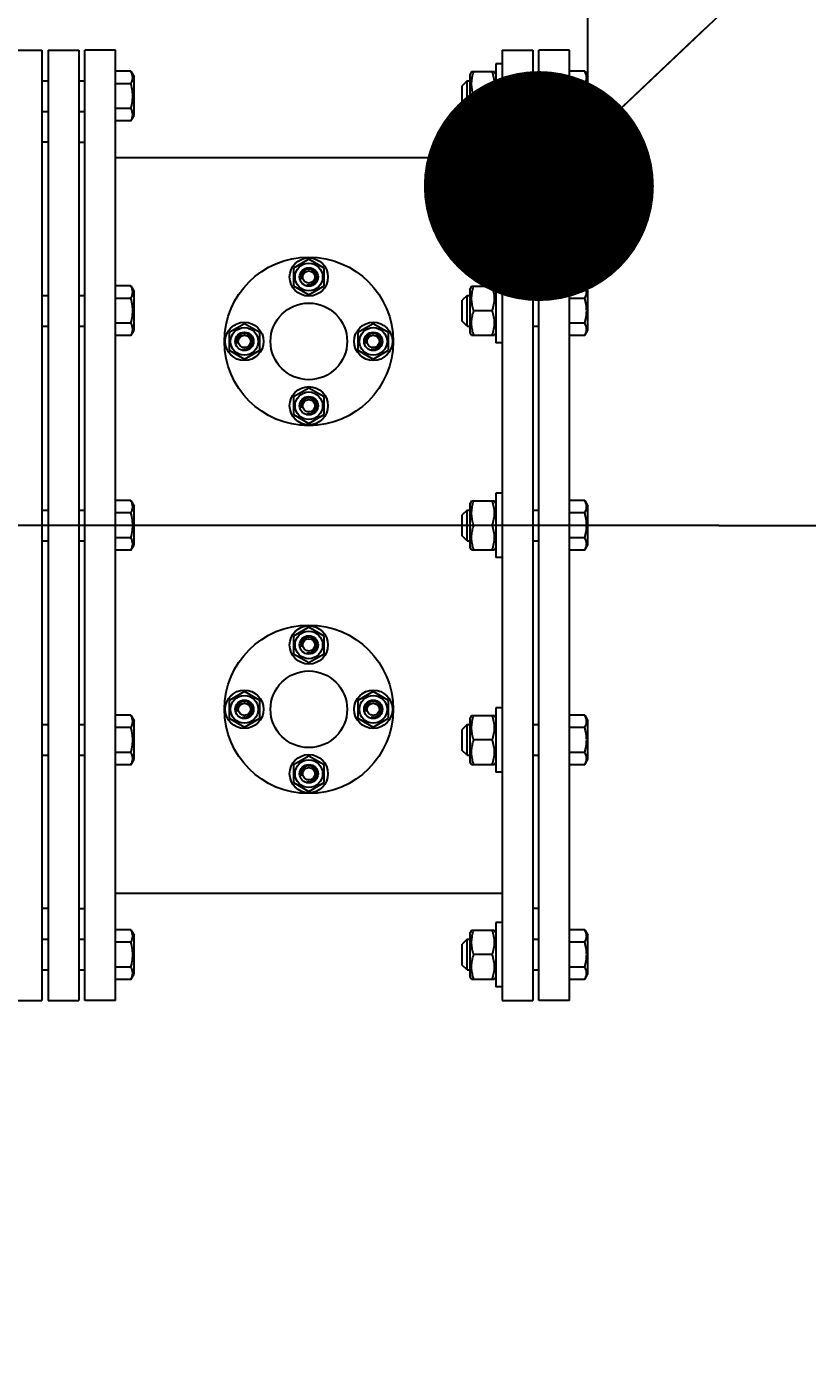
# Model space of a CAD drawing. Header units: millimetres. Extents: x 0 to 1189, y 0 to 841.
# Drawn here: x 969.57 to 979.75, y 688.31 to 705.69 of the extents above; entities that cross this region are included whole.
import ezdxf

# ---------------------------------------------------------------- set-up
doc = ezdxf.new("R2010")
doc.units = ezdxf.units.MM
doc.header["$LTSCALE"] = 65.395
doc.linetypes.add('CENTER', pattern=[0.6, 0.375, -0.075, 0.075, -0.075])
doc.layers.get('0').update_dxf_attribs({"linetype": 'CONTINUOUS'})
for name, color, linetype in [('ALL_AXIS', 7, 'CONTINUOUS'), ('ALL_CHAMFER', 7, 'CONTINUOUS'), ('ALL_DIMENSIONS', 7, 'CONTINUOUS'), ('ALL_ROUND', 7, 'CONTINUOUS')]:
    doc.layers.add(name, color=color, linetype=linetype)
doc.styles.get("Standard").update_dxf_attribs({"font": 'txt', "width": 0.7})
doc.dimstyles.new('DIMSTYLE_2', dxfattribs={"dimtxt": 3.5, "dimasz": 3, "dimexe": 0.18, "dimexo": 0.0625, "dimgap": 0.09, "dimtad": 1, "dimlfac": 25, "dimdsep": 46, "dimtxsty": 'STANDARD', "dimblk": '_FILLED', "dimblk1": '_FILLED', "dimblk2": '_FILLED', "dimcen": 0.09, "dimadec": 0, "dimazin": 0, "dimtp": 2, "dimtm": 2, "dimtfac": 1, "dimtofl": 0, "dimtmove": 0, "dimatfit": 3, "dimldrblk": '_FILLED', "dimfxl": 1, "dimtolj": 1, "dimarcsym": 0})
doc.dimstyles.new('DIMSTYLE_4', dxfattribs={"dimtxt": 3.5, "dimasz": 3, "dimexe": 0.18, "dimexo": 0.0625, "dimgap": 0.09, "dimtad": 1, "dimdec": 5, "dimlfac": 25, "dimdsep": 46, "dimtxsty": 'STANDARD', "dimblk": '_FILLED', "dimblk1": '_FILLED', "dimblk2": '_FILLED', "dimcen": 0.09, "dimadec": 0, "dimazin": 0, "dimtp": 0.8, "dimtm": 0.8, "dimtfac": 1, "dimtdec": 5, "dimtofl": 0, "dimtmove": 0, "dimatfit": 3, "dimldrblk": '_FILLED', "dimfxl": 1, "dimtolj": 1, "dimarcsym": 0})
doc.dimstyles.get("Standard").update_dxf_attribs({"dimtxt": 3.5, "dimasz": 3, "dimexe": 0.18, "dimexo": 0.0625, "dimgap": 0.09, "dimtad": 1, "dimdec": 5, "dimdsep": 46, "dimtxsty": 'STANDARD', "dimblk": '_FILLED', "dimblk1": '_FILLED', "dimblk2": '_FILLED', "dimcen": 0.09, "dimadec": 0, "dimazin": 0, "dimtol": 1, "dimtp": 1e-05, "dimtm": 1e-05, "dimtfac": 1, "dimtdec": 5, "dimtofl": 0, "dimtmove": 0, "dimatfit": 3, "dimldrblk": '_FILLED', "dimfxl": 1, "dimtolj": 1, "dimarcsym": 0})

# ---------------------------------------------------------------- blocks, each defined once
blk = doc.blocks.new('_FILLED')
at = {"color": 0, "linetype": 'BYBLOCK'}
blk.add_solid([(0, 0), (-1, 0.1667), (-1, -0.1667)], dxfattribs=at)
blk = doc.blocks.new('*D1')
at = {"layer": 'ALL_DIMENSIONS', "color": 2, "linetype": 'CONTINUOUS'}
for p, q in [((111.762, 705.039), (111.762, 735.427)), ((976.89, 705.039), (976.89, 735.427)), ((111.762, 733.427), (544.326, 733.427)), ((976.89, 733.427), (544.326, 733.427))]:
    blk.add_line(p, q, dxfattribs=at)
at = {"layer": 'ALL_DIMENSIONS', "color": 2, "linetype": 'CONTINUOUS', "xscale": 3, "yscale": 3, "zscale": 3, "rotation": 180}
blk.add_blockref('_FILLED', (111.762, 733.427), dxfattribs=at)
at = {"layer": 'ALL_DIMENSIONS', "color": 2, "linetype": 'CONTINUOUS', "xscale": 3, "yscale": 3, "zscale": 3}
blk.add_blockref('_FILLED', (976.89, 733.427), dxfattribs=at)
blk = doc.blocks.new('*D8')
at = {"layer": 'ALL_DIMENSIONS', "color": 2, "linetype": 'CONTINUOUS'}
for p, q in [((978.597, 699.187), (1041.728, 699.187)), ((1039.728, 699.187), (1039.728, 680.387)), ((1039.728, 661.587), (1039.728, 680.387)), ((922.176, 661.587), (1041.728, 661.587))]:
    blk.add_line(p, q, dxfattribs=at)
at = {"layer": 'ALL_DIMENSIONS', "color": 2, "linetype": 'CONTINUOUS', "xscale": 3, "yscale": 3, "zscale": 3}
for p, rotation in [((1039.728, 699.187), 90), ((1039.728, 661.587), 270)]:
    blk.add_blockref('_FILLED', p, dxfattribs=dict(at, rotation=rotation))

msp = doc.modelspace()

# ---------------------------------------------------------------- linework, layer by layer
at = {"color": 7, "linetype": 'CONTINUOUS'}
for p, q in [((969.36962893, 705.38712965), (969.76962893, 705.38712965)), ((969.76962893, 705.38712965), (969.76962893, 692.98712965)), ((969.84962893, 705.38712965), (970.24962893, 705.38712965)), ((969.84962893, 705.38712965), (969.84962893, 692.98712965)), ((970.24962893, 705.38712965), (970.24962893, 692.98712965)), ((970.72962893, 705.38712965), (970.32962893, 705.38712965)), ((970.32962893, 692.98712965), (970.32962893, 705.38712965)), ((970.72962893, 692.98712965), (970.72962893, 705.38712965)), ((975.76962893, 705.38712965), (976.16962893, 705.38712965)), ((975.76962893, 705.38712965), (975.76962893, 692.98712965)), ((976.16962893, 705.38712965), (976.16962893, 692.98712965)), ((976.64962893, 705.38712965), (976.24962893, 705.38712965)), ((976.24962893, 692.98712965), (976.24962893, 705.38712965)), ((976.64962893, 692.98712965), (976.64962893, 705.38712965)), ((970.92845453, 705.1104458), (970.72962893, 705.1104458)), ((970.92845453, 705.1104458), (970.96962893, 705.03912965)), ((975.3721058, 705.10713253), (975.35362893, 705.07512965)), ((975.35362893, 704.49913187), (975.35362893, 705.07512744)), ((975.37210414, 705.10712965), (975.67115372, 705.10712965)), ((975.68962893, 705.07512965), (975.67115372, 705.10712965)), ((976.84845453, 705.1104458), (976.64962893, 705.1104458)), ((976.84845453, 705.1104458), (976.88962893, 705.03912965)), ((970.92845453, 704.94878773), (970.72962893, 704.94878773)), ((975.24962893, 704.65112965), (975.24962893, 704.92312965)), ((976.84845453, 704.94878773), (976.64962893, 704.94878773)), ((975.64257248, 704.78712965), (975.40068539, 704.78712965)), ((970.92845453, 704.62547158), (970.72962893, 704.62547158)), ((970.92845453, 704.4638135), (970.96962893, 704.53512965)), ((975.3721058, 704.46712678), (975.35362893, 704.49912965)), ((975.68962893, 704.49912965), (975.67115372, 704.46712965)), ((976.84845453, 704.62547158), (976.64962893, 704.62547158)), ((976.84845453, 704.4638135), (976.88962893, 704.53512965)), ((970.92845453, 704.4638135), (970.72962893, 704.4638135)), ((975.37210414, 704.46712965), (975.67115372, 704.46712965)), ((976.84845453, 704.4638135), (976.64962893, 704.4638135)), ((969.84962893, 704.18712965), (969.76962893, 704.18712965)), ((970.24962893, 704.18712965), (970.32962893, 704.18712965)), ((976.24962893, 704.18712965), (976.16962893, 704.18712965)), ((973.24962893, 702.65806976), (973.04962893, 702.54259971)), ((973.44962893, 702.54259971), (973.24962893, 702.65806976)), ((973.04962893, 702.54259971), (973.04962893, 702.3116596)), ((973.44962893, 702.3116596), (973.44962893, 702.54259971)), ((970.92845453, 702.3104458), (970.72962893, 702.3104458)), ((970.92845453, 702.3104458), (970.96962893, 702.23912965)), ((973.04962893, 702.3116596), (973.24962893, 702.19618955)), ((973.24962893, 702.19618955), (973.44962893, 702.3116596)), ((975.3721058, 702.30713253), (975.35362893, 702.27512965)), ((975.35362893, 701.69913187), (975.35362893, 702.27512744)), ((975.37210414, 702.30712965), (975.67115372, 702.30712965)), ((975.68962893, 702.27512965), (975.67115372, 702.30712965)), ((976.84845453, 702.3104458), (976.64962893, 702.3104458)), ((976.84845453, 702.3104458), (976.88962893, 702.23912965)), ((970.92845453, 702.14878773), (970.72962893, 702.14878773)), ((975.24962893, 701.85112965), (975.24962893, 702.12312965)), ((976.84845453, 702.14878773), (976.64962893, 702.14878773)), ((975.64257248, 701.98712965), (975.40068539, 701.98712965)), ((970.92845453, 701.82547158), (970.72962893, 701.82547158)), ((970.92845453, 701.6638135), (970.96962893, 701.73512965)), ((972.40962893, 701.81806976), (972.20962893, 701.70259971)), ((972.20962893, 701.70259971), (972.20962893, 701.4716596)), ((972.60962893, 701.70259971), (972.40962893, 701.81806976)), ((972.60962893, 701.4716596), (972.60962893, 701.70259971)), ((974.08962893, 701.81806976), (973.88962893, 701.70259971)), ((973.88962893, 701.70259971), (973.88962893, 701.4716596)), ((974.28962893, 701.70259971), (974.08962893, 701.81806976)), ((974.28962893, 701.4716596), (974.28962893, 701.70259971)), ((975.3721058, 701.66712678), (975.35362893, 701.69912965)), ((975.68962893, 701.69912965), (975.67115372, 701.66712965)), ((976.84845453, 701.82547158), (976.64962893, 701.82547158)), ((976.84845453, 701.6638135), (976.88962893, 701.73512965)), ((970.92845453, 701.6638135), (970.72962893, 701.6638135)), ((975.37210414, 701.66712965), (975.67115372, 701.66712965)), ((976.84845453, 701.6638135), (976.64962893, 701.6638135)), ((972.20962893, 701.4716596), (972.40962893, 701.35618955)), ((972.40962893, 701.35618955), (972.60962893, 701.4716596)), ((973.88962893, 701.4716596), (974.08962893, 701.35618955)), ((974.08962893, 701.35618955), (974.28962893, 701.4716596)), ((973.24962893, 700.97806976), (973.04962893, 700.86259971)), ((973.04962893, 700.86259971), (973.04962893, 700.6316596)), ((973.44962893, 700.86259971), (973.24962893, 700.97806976)), ((973.44962893, 700.6316596), (973.44962893, 700.86259971)), ((973.04962893, 700.6316596), (973.24962893, 700.51618955)), ((973.24962893, 700.51618955), (973.44962893, 700.6316596)), ((970.92845453, 699.5104458), (970.72962893, 699.5104458)), ((970.92845453, 699.5104458), (970.96962893, 699.43912965)), ((975.3721058, 699.50713253), (975.35362893, 699.47512965)), ((975.35362893, 698.89913187), (975.35362893, 699.47512744)), ((975.37210414, 699.50712965), (975.67115372, 699.50712965)), ((975.68962893, 699.47512965), (975.67115372, 699.50712965)), ((976.84845453, 699.5104458), (976.64962893, 699.5104458)), ((976.84845453, 699.5104458), (976.88962893, 699.43912965)), ((970.92845453, 699.34878773), (970.72962893, 699.34878773)), ((975.24962893, 699.05112965), (975.24962893, 699.32312965)), ((976.84845453, 699.34878773), (976.64962893, 699.34878773)), ((975.64257248, 699.18712965), (975.40068539, 699.18712965)), ((970.92845453, 699.02547158), (970.72962893, 699.02547158)), ((970.92845453, 698.8638135), (970.96962893, 698.93512965)), ((976.84845453, 699.02547158), (976.64962893, 699.02547158)), ((976.84845453, 698.8638135), (976.88962893, 698.93512965)), ((970.92845453, 698.8638135), (970.72962893, 698.8638135)), ((975.3721058, 698.86712678), (975.35362893, 698.89912965)), ((975.37210414, 698.86712965), (975.67115372, 698.86712965)), ((975.68962893, 698.89912965), (975.67115372, 698.86712965)), ((976.84845453, 698.8638135), (976.64962893, 698.8638135)), ((973.24962893, 697.85806976), (973.04962893, 697.74259971)), ((973.04962893, 697.74259971), (973.04962893, 697.5116596)), ((973.44962893, 697.74259971), (973.24962893, 697.85806976)), ((973.44962893, 697.5116596), (973.44962893, 697.74259971)), ((973.04962893, 697.5116596), (973.24962893, 697.39618955)), ((973.24962893, 697.39618955), (973.44962893, 697.5116596)), ((972.40962893, 697.01806976), (972.20962893, 696.90259971)), ((972.60962893, 696.90259971), (972.40962893, 697.01806976)), ((974.08962893, 697.01806976), (973.88962893, 696.90259971)), ((974.28962893, 696.90259971), (974.08962893, 697.01806976)), ((972.20962893, 696.90259971), (972.20962893, 696.6716596)), ((972.60962893, 696.6716596), (972.60962893, 696.90259971)), ((973.88962893, 696.90259971), (973.88962893, 696.6716596)), ((974.28962893, 696.6716596), (974.28962893, 696.90259971)), ((970.92845453, 696.7104458), (970.72962893, 696.7104458)), ((970.92845453, 696.7104458), (970.96962893, 696.63912965)), ((972.20962893, 696.6716596), (972.40962893, 696.55618955)), ((972.40962893, 696.55618955), (972.60962893, 696.6716596)), ((973.88962893, 696.6716596), (974.08962893, 696.55618955)), ((974.08962893, 696.55618955), (974.28962893, 696.6716596)), ((975.3721058, 696.70713253), (975.35362893, 696.67512965)), ((975.35362893, 696.09913187), (975.35362893, 696.67512744)), ((975.37210414, 696.70712965), (975.67115372, 696.70712965)), ((975.68962893, 696.67512965), (975.67115372, 696.70712965)), ((976.84845453, 696.7104458), (976.64962893, 696.7104458)), ((976.84845453, 696.7104458), (976.88962893, 696.63912965)), ((970.92845453, 696.54878773), (970.72962893, 696.54878773)), ((975.24962893, 696.25112965), (975.24962893, 696.52312965)), ((976.84845453, 696.54878773), (976.64962893, 696.54878773)), ((975.64257248, 696.38712965), (975.40068539, 696.38712965)), ((970.92845453, 696.22547158), (970.72962893, 696.22547158)), ((970.92845453, 696.0638135), (970.96962893, 696.13512965)), ((973.24962893, 696.17806976), (973.04962893, 696.06259971)), ((973.44962893, 696.06259971), (973.24962893, 696.17806976)), ((976.84845453, 696.22547158), (976.64962893, 696.22547158)), ((976.84845453, 696.0638135), (976.88962893, 696.13512965)), ((970.92845453, 696.0638135), (970.72962893, 696.0638135)), ((973.04962893, 696.06259971), (973.04962893, 695.8316596)), ((973.44962893, 695.8316596), (973.44962893, 696.06259971)), ((975.3721058, 696.06712678), (975.35362893, 696.09912965)), ((975.37210414, 696.06712965), (975.67115372, 696.06712965)), ((975.68962893, 696.09912965), (975.67115372, 696.06712965)), ((976.84845453, 696.0638135), (976.64962893, 696.0638135)), ((973.04962893, 695.8316596), (973.24962893, 695.71618955)), ((973.24962893, 695.71618955), (973.44962893, 695.8316596)), ((969.84962893, 694.18712965), (969.76962893, 694.18712965)), ((970.24962893, 694.18712965), (970.32962893, 694.18712965)), ((976.24962893, 694.18712965), (976.16962893, 694.18712965)), ((970.92845453, 693.9104458), (970.72962893, 693.9104458)), ((970.92845453, 693.9104458), (970.96962893, 693.83912965)), ((975.3721058, 693.90713253), (975.35362893, 693.87512965)), ((975.35362893, 693.29913187), (975.35362893, 693.87512744)), ((975.37210414, 693.90712965), (975.67115372, 693.90712965)), ((975.68962893, 693.87512965), (975.67115372, 693.90712965)), ((976.84845453, 693.9104458), (976.64962893, 693.9104458)), ((976.84845453, 693.9104458), (976.88962893, 693.83912965)), ((970.92845453, 693.74878773), (970.72962893, 693.74878773)), ((975.24962893, 693.45112965), (975.24962893, 693.72312965)), ((976.84845453, 693.74878773), (976.64962893, 693.74878773)), ((975.64257248, 693.58712965), (975.40068539, 693.58712965)), ((970.92845453, 693.42547158), (970.72962893, 693.42547158)), ((976.84845453, 693.42547158), (976.64962893, 693.42547158)), ((970.92845453, 693.2638135), (970.72962893, 693.2638135)), ((970.92845453, 693.2638135), (970.96962893, 693.33512965)), ((975.3721058, 693.26712678), (975.35362893, 693.29912965)), ((975.37210414, 693.26712965), (975.67115372, 693.26712965)), ((975.68962893, 693.29912965), (975.67115372, 693.26712965)), ((976.84845453, 693.2638135), (976.64962893, 693.2638135)), ((976.84845453, 693.2638135), (976.88962893, 693.33512965)), ((969.36962893, 692.98712965), (969.76962893, 692.98712965)), ((969.84962893, 692.98712965), (970.24962893, 692.98712965)), ((970.72962893, 692.98712965), (970.32962893, 692.98712965)), ((975.76962893, 692.98712965), (976.16962893, 692.98712965)), ((976.64962893, 692.98712965), (976.24962893, 692.98712965))]:
    msp.add_line(p, q, dxfattribs=at)
for points in [[(970.92845453, 704.94878773), (970.93428017, 704.95940765), (970.9393301, 704.96980971), (970.94359917, 704.97995768), (970.94710279, 704.98996026), (970.94986405, 704.99991106), (970.95185476, 705.00981909), (970.95305675, 705.01972602), (970.95346312, 705.0296275), (970.95305469, 705.03953121), (970.95185016, 705.04944283), (970.94985582, 705.05935666), (970.94708976, 705.06931467), (970.94357689, 705.07933092), (970.93930302, 705.08948349), (970.93426149, 705.09986546), (970.92845453, 705.1104458)], [(975.40068539, 704.78712965), (975.39472388, 704.80584635), (975.38946596, 704.82419646), (975.38491812, 704.8421243), (975.3810609, 704.85979689), (975.37786942, 704.87735399), (975.37536638, 704.8948217), (975.37356164, 704.91227342), (975.37246889, 704.92970709), (975.37210727, 704.94714741), (975.37247037, 704.96458753), (975.37356457, 704.98202082), (975.37537055, 704.99947129), (975.37787446, 705.01693629), (975.38106625, 705.03448913), (975.3849228, 705.05215507), (975.38946939, 705.07007555), (975.39472578, 705.08841914), (975.40068539, 705.10712965)], [(975.64257248, 704.78712965), (975.64923136, 704.80815562), (975.65500297, 704.82874726), (975.65988109, 704.84883149), (975.66388431, 704.86862757), (975.66704013, 704.88832499), (975.66931555, 704.90793994), (975.67068931, 704.92755609), (975.67115372, 704.9471604), (975.67068646, 704.96676396), (975.66931008, 704.98637792), (975.66703238, 705.00598979), (975.66387525, 705.02568157), (975.65987247, 705.04546695), (975.65499609, 705.06553829), (975.64922734, 705.08611714), (975.64257248, 705.10712965)], [(976.84845453, 704.94878773), (976.85428529, 704.95941852), (976.85933749, 704.96982601), (976.86360518, 704.97997254), (976.8671062, 704.9899711), (976.8698661, 704.99991952), (976.87185581, 705.00982562), (976.87305716, 705.01973139), (976.87346312, 705.02963212), (976.87305432, 705.03953531), (976.8718496, 705.04944631), (976.8698553, 705.05935889), (976.86708955, 705.06931535), (976.86357756, 705.07932943), (976.85930436, 705.08948053), (976.85426253, 705.09986316), (976.84845453, 705.1104458)], [(970.92845453, 704.62547158), (970.93504934, 704.6496924), (970.94063429, 704.67338851), (970.94520567, 704.69646298), (970.94877463, 704.71920656), (970.95136326, 704.74187945), (970.95293491, 704.76447629), (970.95345673, 704.78708057), (970.95293942, 704.80968589), (970.95137216, 704.83228464), (970.94878671, 704.85496392), (970.94521866, 704.87772263), (970.94064579, 704.90081783), (970.93505646, 704.92453828), (970.92845453, 704.94878773)], [(976.84845453, 704.62547158), (976.85428214, 704.6467203), (976.8593326, 704.66752656), (976.86360029, 704.68781674), (976.86710202, 704.70781172), (976.86986213, 704.72770233), (976.8718524, 704.7475051), (976.8730549, 704.76730322), (976.87346312, 704.78708749), (976.87305836, 704.80687162), (976.8718592, 704.82667001), (976.86987244, 704.84647233), (976.86711476, 704.86636659), (976.86361317, 704.88637518), (976.85934351, 704.9066846), (976.85428874, 704.92751302), (976.84845453, 704.94878773)], [(975.40068539, 704.46712965), (975.39529651, 704.48396826), (975.39047551, 704.50050793), (975.38622724, 704.51670973), (975.38253717, 704.53269041), (975.37938801, 704.54854246), (975.37679287, 704.56429968), (975.3747547, 704.58002488), (975.37328674, 704.59572362), (975.37240249, 704.61142432), (975.37210414, 704.62712116), (975.37240179, 704.64281676), (975.37328513, 704.65851427), (975.3747517, 704.67420795), (975.3767881, 704.68992719), (975.37938111, 704.70567883), (975.38252772, 704.7215249), (975.38621317, 704.73749418), (975.39045942, 704.75369329), (975.39528562, 704.77025297), (975.40068539, 704.78712965)], [(975.64257248, 704.46712965), (975.64923136, 704.48815562), (975.65500297, 704.50874726), (975.65988109, 704.52883149), (975.66388431, 704.54862757), (975.66704013, 704.56832499), (975.66931555, 704.58793994), (975.67068931, 704.60755609), (975.67115372, 704.6271604), (975.67068646, 704.64676396), (975.66931008, 704.66637792), (975.66703238, 704.68598979), (975.66387525, 704.70568157), (975.65987247, 704.72546695), (975.65499609, 704.74553829), (975.64922734, 704.76611714), (975.64257248, 704.78712965)], [(970.92845453, 704.4638135), (970.93426243, 704.47439645), (970.93930352, 704.48477691), (970.94357489, 704.49492248), (970.94708527, 704.50493039), (970.94985108, 704.51488312), (970.95184628, 704.52479248), (970.95305239, 704.53469946), (970.95346312, 704.54459893), (970.95305977, 704.55449671), (970.9518611, 704.56440095), (970.94987394, 704.57430739), (970.94711537, 704.58425906), (970.94361264, 704.59426661), (970.93934217, 704.60442297), (970.93428766, 704.61483669), (970.92845453, 704.62547158)], [(976.84845453, 704.4638135), (976.85426309, 704.47439795), (976.85930432, 704.48477869), (976.86357513, 704.49492288), (976.86708483, 704.50492899), (976.86985051, 704.51488073), (976.8718458, 704.5247895), (976.87305211, 704.53469646), (976.87346311, 704.54459603), (976.87305997, 704.55449375), (976.87186167, 704.56439744), (976.8698752, 704.57430223), (976.86711769, 704.58425168), (976.8636171, 704.59425565), (976.85934784, 704.60441047), (976.85429162, 704.61482824), (976.84845453, 704.62547158)], [(970.92845453, 702.14878773), (970.93428017, 702.15940765), (970.9393301, 702.16980971), (970.94359917, 702.17995768), (970.94710279, 702.18996026), (970.94986405, 702.19991106), (970.95185476, 702.20981909), (970.95305675, 702.21972602), (970.95346312, 702.2296275), (970.95305469, 702.23953121), (970.95185016, 702.24944283), (970.94985582, 702.25935666), (970.94708976, 702.26931467), (970.94357689, 702.27933092), (970.93930302, 702.28948349), (970.93426149, 702.29986546), (970.92845453, 702.3104458)], [(975.40068539, 701.98712965), (975.39472388, 702.00584635), (975.38946596, 702.02419646), (975.38491812, 702.0421243), (975.3810609, 702.05979689), (975.37786942, 702.07735399), (975.37536638, 702.0948217), (975.37356164, 702.11227342), (975.37246889, 702.12970709), (975.37210727, 702.14714741), (975.37247037, 702.16458753), (975.37356457, 702.18202082), (975.37537055, 702.19947129), (975.37787446, 702.21693629), (975.38106625, 702.23448913), (975.3849228, 702.25215508), (975.38946939, 702.27007555), (975.39472578, 702.28841914), (975.40068539, 702.30712965)], [(975.64257248, 701.98712965), (975.64923136, 702.00815562), (975.65500297, 702.02874726), (975.65988109, 702.04883149), (975.66388431, 702.06862757), (975.66704013, 702.08832499), (975.66931555, 702.10793994), (975.67068931, 702.12755609), (975.67115372, 702.1471604), (975.67068646, 702.16676396), (975.66931008, 702.18637792), (975.66703238, 702.20598979), (975.66387525, 702.22568157), (975.65987247, 702.24546695), (975.65499609, 702.26553829), (975.64922734, 702.28611714), (975.64257248, 702.30712965)], [(976.84845453, 702.14878773), (976.85428529, 702.15941852), (976.85933749, 702.16982601), (976.86360518, 702.17997254), (976.8671062, 702.1899711), (976.8698661, 702.19991952), (976.87185581, 702.20982562), (976.87305716, 702.21973139), (976.87346312, 702.22963212), (976.87305432, 702.23953531), (976.8718496, 702.24944631), (976.8698553, 702.25935889), (976.86708955, 702.26931535), (976.86357756, 702.27932943), (976.85930436, 702.28948053), (976.85426253, 702.29986316), (976.84845453, 702.3104458)], [(970.92845453, 701.82547158), (970.93504934, 701.8496924), (970.94063429, 701.87338851), (970.94520567, 701.89646298), (970.94877463, 701.91920656), (970.95136326, 701.94187945), (970.95293491, 701.96447629), (970.95345673, 701.98708057), (970.95293942, 702.00968589), (970.95137216, 702.03228464), (970.94878671, 702.05496392), (970.94521866, 702.07772263), (970.94064579, 702.10081783), (970.93505646, 702.12453828), (970.92845453, 702.14878773)], [(976.84845453, 701.82547158), (976.85428214, 701.8467203), (976.8593326, 701.86752656), (976.86360029, 701.88781674), (976.86710202, 701.90781172), (976.86986213, 701.92770233), (976.8718524, 701.9475051), (976.8730549, 701.96730322), (976.87346312, 701.98708749), (976.87305836, 702.00687162), (976.8718592, 702.02667001), (976.86987244, 702.04647233), (976.86711476, 702.06636659), (976.86361317, 702.08637518), (976.85934351, 702.1066846), (976.85428874, 702.12751302), (976.84845453, 702.14878773)], [(975.40068539, 701.66712965), (975.39529651, 701.68396826), (975.39047551, 701.70050793), (975.38622724, 701.71670973), (975.38253717, 701.73269041), (975.37938801, 701.74854246), (975.37679287, 701.76429968), (975.3747547, 701.78002488), (975.37328674, 701.79572362), (975.37240249, 701.81142432), (975.37210414, 701.82712116), (975.37240179, 701.84281676), (975.37328513, 701.85851427), (975.3747517, 701.87420795), (975.3767881, 701.88992719), (975.37938111, 701.90567883), (975.38252772, 701.9215249), (975.38621317, 701.93749418), (975.39045942, 701.95369329), (975.39528562, 701.97025297), (975.40068539, 701.98712965)], [(975.64257248, 701.66712965), (975.64923136, 701.68815562), (975.65500297, 701.70874726), (975.65988109, 701.72883149), (975.66388431, 701.74862757), (975.66704013, 701.76832499), (975.66931555, 701.78793994), (975.67068931, 701.80755609), (975.67115372, 701.8271604), (975.67068646, 701.84676396), (975.66931008, 701.86637792), (975.66703238, 701.88598979), (975.66387525, 701.90568157), (975.65987247, 701.92546695), (975.65499609, 701.94553829), (975.64922734, 701.96611714), (975.64257248, 701.98712965)], [(970.92845453, 701.6638135), (970.93426243, 701.67439645), (970.93930352, 701.68477691), (970.94357489, 701.69492248), (970.94708527, 701.70493039), (970.94985108, 701.71488312), (970.95184628, 701.72479248), (970.95305239, 701.73469946), (970.95346312, 701.74459893), (970.95305977, 701.75449671), (970.9518611, 701.76440095), (970.94987394, 701.77430739), (970.94711537, 701.78425906), (970.94361264, 701.79426661), (970.93934217, 701.80442297), (970.93428766, 701.81483669), (970.92845453, 701.82547158)], [(976.84845453, 701.6638135), (976.85426309, 701.67439795), (976.85930432, 701.68477869), (976.86357513, 701.69492288), (976.86708483, 701.70492899), (976.86985051, 701.71488073), (976.8718458, 701.7247895), (976.87305211, 701.73469646), (976.87346311, 701.74459603), (976.87305997, 701.75449375), (976.87186167, 701.76439744), (976.8698752, 701.77430223), (976.86711769, 701.78425168), (976.8636171, 701.79425565), (976.85934784, 701.80441047), (976.85429162, 701.81482824), (976.84845453, 701.82547158)], [(970.92845453, 699.34878773), (970.93428017, 699.35940765), (970.9393301, 699.36980971), (970.94359917, 699.37995768), (970.94710279, 699.38996026), (970.94986405, 699.39991106), (970.95185476, 699.40981909), (970.95305675, 699.41972602), (970.95346312, 699.4296275), (970.95305469, 699.43953121), (970.95185016, 699.44944283), (970.94985582, 699.45935666), (970.94708976, 699.46931467), (970.94357689, 699.47933092), (970.93930302, 699.48948349), (970.93426149, 699.49986546), (970.92845453, 699.5104458)], [(975.40068539, 699.18712965), (975.39472388, 699.20584635), (975.38946596, 699.22419646), (975.38491812, 699.2421243), (975.3810609, 699.25979689), (975.37786942, 699.27735399), (975.37536638, 699.2948217), (975.37356164, 699.31227342), (975.37246889, 699.32970709), (975.37210727, 699.34714741), (975.37247037, 699.36458753), (975.37356457, 699.38202082), (975.37537055, 699.39947129), (975.37787446, 699.41693629), (975.38106625, 699.43448913), (975.3849228, 699.45215507), (975.38946939, 699.47007555), (975.39472578, 699.48841914), (975.40068539, 699.50712965)], [(975.64257248, 699.18712965), (975.64923136, 699.20815562), (975.65500297, 699.22874726), (975.65988109, 699.24883149), (975.66388431, 699.26862757), (975.66704013, 699.28832499), (975.66931555, 699.30793994), (975.67068931, 699.32755609), (975.67115372, 699.3471604), (975.67068646, 699.36676396), (975.66931008, 699.38637792), (975.66703238, 699.40598979), (975.66387525, 699.42568157), (975.65987247, 699.44546695), (975.65499609, 699.46553829), (975.64922734, 699.48611714), (975.64257248, 699.50712965)], [(976.84845453, 699.34878773), (976.85428529, 699.35941852), (976.85933749, 699.36982601), (976.86360518, 699.37997254), (976.8671062, 699.3899711), (976.8698661, 699.39991952), (976.87185581, 699.40982562), (976.87305716, 699.41973139), (976.87346312, 699.42963212), (976.87305432, 699.43953531), (976.8718496, 699.44944631), (976.8698553, 699.45935889), (976.86708955, 699.46931535), (976.86357756, 699.47932943), (976.85930436, 699.48948053), (976.85426253, 699.49986316), (976.84845453, 699.5104458)], [(970.92845453, 699.02547158), (970.93504934, 699.0496924), (970.94063429, 699.07338851), (970.94520567, 699.09646298), (970.94877463, 699.11920656), (970.95136326, 699.14187945), (970.95293491, 699.16447628), (970.95345673, 699.18708057), (970.95293942, 699.20968589), (970.95137216, 699.23228464), (970.94878671, 699.25496392), (970.94521866, 699.27772263), (970.94064579, 699.30081783), (970.93505646, 699.32453828), (970.92845453, 699.34878773)], [(976.84845453, 699.02547158), (976.85428214, 699.0467203), (976.8593326, 699.06752656), (976.86360029, 699.08781674), (976.86710202, 699.10781172), (976.86986213, 699.12770233), (976.8718524, 699.1475051), (976.8730549, 699.16730322), (976.87346312, 699.18708749), (976.87305836, 699.20687162), (976.8718592, 699.22667001), (976.86987244, 699.24647233), (976.86711476, 699.26636659), (976.86361317, 699.28637518), (976.85934351, 699.3066846), (976.85428874, 699.32751302), (976.84845453, 699.34878773)], [(975.40068539, 698.86712965), (975.39529651, 698.88396826), (975.39047551, 698.90050793), (975.38622724, 698.91670973), (975.38253717, 698.93269041), (975.37938801, 698.94854246), (975.37679287, 698.96429968), (975.3747547, 698.98002488), (975.37328674, 698.99572362), (975.37240249, 699.01142432), (975.37210414, 699.02712116), (975.37240179, 699.04281676), (975.37328513, 699.05851427), (975.3747517, 699.07420795), (975.3767881, 699.08992719), (975.37938111, 699.10567883), (975.38252772, 699.1215249), (975.38621317, 699.13749418), (975.39045942, 699.15369329), (975.39528562, 699.17025297), (975.40068539, 699.18712965)], [(975.64257248, 698.86712965), (975.64923136, 698.88815562), (975.65500297, 698.90874726), (975.65988109, 698.92883149), (975.66388431, 698.94862757), (975.66704013, 698.96832499), (975.66931555, 698.98793994), (975.67068931, 699.00755609), (975.67115372, 699.0271604), (975.67068646, 699.04676396), (975.66931008, 699.06637792), (975.66703238, 699.08598979), (975.66387525, 699.10568157), (975.65987247, 699.12546695), (975.65499609, 699.14553829), (975.64922734, 699.16611714), (975.64257248, 699.18712965)], [(970.92845453, 698.8638135), (970.93426243, 698.87439645), (970.93930352, 698.88477691), (970.94357489, 698.89492248), (970.94708527, 698.90493039), (970.94985108, 698.91488312), (970.95184628, 698.92479248), (970.95305239, 698.93469946), (970.95346312, 698.94459893), (970.95305977, 698.95449671), (970.9518611, 698.96440095), (970.94987394, 698.97430739), (970.94711537, 698.98425906), (970.94361264, 698.99426661), (970.93934217, 699.00442297), (970.93428766, 699.01483669), (970.92845453, 699.02547158)], [(976.84845453, 698.8638135), (976.85426309, 698.87439795), (976.85930432, 698.88477869), (976.86357513, 698.89492288), (976.86708483, 698.90492899), (976.86985051, 698.91488073), (976.8718458, 698.9247895), (976.87305211, 698.93469646), (976.87346311, 698.94459603), (976.87305997, 698.95449375), (976.87186167, 698.96439744), (976.8698752, 698.97430223), (976.86711769, 698.98425168), (976.8636171, 698.99425565), (976.85934784, 699.00441047), (976.85429162, 699.01482824), (976.84845453, 699.02547158)], [(970.92845453, 696.54878773), (970.93428017, 696.55940765), (970.9393301, 696.56980971), (970.94359917, 696.57995768), (970.94710279, 696.58996026), (970.94986405, 696.59991106), (970.95185476, 696.60981909), (970.95305675, 696.61972602), (970.95346312, 696.6296275), (970.95305469, 696.63953121), (970.95185016, 696.64944283), (970.94985582, 696.65935666), (970.94708976, 696.66931467), (970.94357689, 696.67933092), (970.93930302, 696.68948349), (970.93426149, 696.69986546), (970.92845453, 696.7104458)], [(975.40068539, 696.38712965), (975.39472388, 696.40584635), (975.38946596, 696.42419646), (975.38491812, 696.4421243), (975.3810609, 696.45979689), (975.37786942, 696.47735399), (975.37536638, 696.4948217), (975.37356164, 696.51227342), (975.37246889, 696.52970709), (975.37210727, 696.54714741), (975.37247037, 696.56458753), (975.37356457, 696.58202082), (975.37537055, 696.59947129), (975.37787446, 696.61693629), (975.38106625, 696.63448913), (975.3849228, 696.65215507), (975.38946939, 696.67007555), (975.39472578, 696.68841914), (975.40068539, 696.70712965)], [(975.64257248, 696.38712965), (975.64923136, 696.40815562), (975.65500297, 696.42874726), (975.65988109, 696.44883149), (975.66388431, 696.46862757), (975.66704013, 696.48832499), (975.66931555, 696.50793994), (975.67068931, 696.52755609), (975.67115372, 696.5471604), (975.67068646, 696.56676396), (975.66931008, 696.58637792), (975.66703238, 696.60598979), (975.66387525, 696.62568157), (975.65987247, 696.64546695), (975.65499609, 696.66553829), (975.64922734, 696.68611714), (975.64257248, 696.70712965)], [(976.84845453, 696.54878773), (976.85428529, 696.55941852), (976.85933749, 696.56982601), (976.86360518, 696.57997254), (976.8671062, 696.5899711), (976.8698661, 696.59991952), (976.87185581, 696.60982562), (976.87305716, 696.61973139), (976.87346312, 696.62963212), (976.87305432, 696.63953531), (976.8718496, 696.64944631), (976.8698553, 696.65935889), (976.86708955, 696.66931535), (976.86357756, 696.67932943), (976.85930436, 696.68948053), (976.85426253, 696.69986316), (976.84845453, 696.7104458)], [(970.92845453, 696.22547158), (970.93504934, 696.2496924), (970.94063429, 696.27338851), (970.94520567, 696.29646298), (970.94877463, 696.31920656), (970.95136326, 696.34187945), (970.95293491, 696.36447629), (970.95345673, 696.38708057), (970.95293942, 696.40968589), (970.95137216, 696.43228464), (970.94878671, 696.45496392), (970.94521866, 696.47772263), (970.94064579, 696.50081783), (970.93505646, 696.52453828), (970.92845453, 696.54878773)], [(976.84845453, 696.22547158), (976.85428214, 696.2467203), (976.8593326, 696.26752656), (976.86360029, 696.28781674), (976.86710202, 696.30781172), (976.86986213, 696.32770233), (976.8718524, 696.3475051), (976.8730549, 696.36730322), (976.87346312, 696.38708749), (976.87305836, 696.40687162), (976.8718592, 696.42667001), (976.86987244, 696.44647233), (976.86711476, 696.46636659), (976.86361317, 696.48637518), (976.85934351, 696.5066846), (976.85428874, 696.52751302), (976.84845453, 696.54878773)], [(975.40068539, 696.06712965), (975.39529651, 696.08396826), (975.39047551, 696.10050793), (975.38622724, 696.11670973), (975.38253717, 696.13269041), (975.37938801, 696.14854246), (975.37679287, 696.16429968), (975.3747547, 696.18002488), (975.37328674, 696.19572362), (975.37240249, 696.21142432), (975.37210414, 696.22712116), (975.37240179, 696.24281676), (975.37328513, 696.25851427), (975.3747517, 696.27420795), (975.3767881, 696.28992719), (975.37938111, 696.30567883), (975.38252772, 696.3215249), (975.38621317, 696.33749418), (975.39045942, 696.35369329), (975.39528562, 696.37025297), (975.40068539, 696.38712965)], [(975.64257248, 696.06712965), (975.64923136, 696.08815562), (975.65500297, 696.10874726), (975.65988109, 696.12883149), (975.66388431, 696.14862757), (975.66704013, 696.16832499), (975.66931555, 696.18793994), (975.67068931, 696.20755609), (975.67115372, 696.2271604), (975.67068646, 696.24676396), (975.66931008, 696.26637792), (975.66703238, 696.28598979), (975.66387525, 696.30568157), (975.65987247, 696.32546695), (975.65499609, 696.34553829), (975.64922734, 696.36611714), (975.64257248, 696.38712965)], [(970.92845453, 696.0638135), (970.93426243, 696.07439645), (970.93930352, 696.08477691), (970.94357489, 696.09492248), (970.94708527, 696.10493039), (970.94985108, 696.11488312), (970.95184628, 696.12479248), (970.95305239, 696.13469946), (970.95346312, 696.14459893), (970.95305977, 696.15449671), (970.9518611, 696.16440095), (970.94987394, 696.17430739), (970.94711537, 696.18425906), (970.94361264, 696.19426661), (970.93934217, 696.20442297), (970.93428766, 696.21483669), (970.92845453, 696.22547158)], [(976.84845453, 696.0638135), (976.85426309, 696.07439795), (976.85930432, 696.08477869), (976.86357513, 696.09492288), (976.86708483, 696.10492899), (976.86985051, 696.11488073), (976.8718458, 696.1247895), (976.87305211, 696.13469646), (976.87346311, 696.14459603), (976.87305997, 696.15449375), (976.87186167, 696.16439744), (976.8698752, 696.17430223), (976.86711769, 696.18425168), (976.8636171, 696.19425565), (976.85934784, 696.20441047), (976.85429162, 696.21482824), (976.84845453, 696.22547158)], [(970.92845453, 693.74878773), (970.93428017, 693.75940765), (970.9393301, 693.76980971), (970.94359917, 693.77995768), (970.94710279, 693.78996026), (970.94986405, 693.79991106), (970.95185476, 693.80981909), (970.95305675, 693.81972602), (970.95346312, 693.8296275), (970.95305469, 693.83953121), (970.95185016, 693.84944283), (970.94985582, 693.85935666), (970.94708976, 693.86931467), (970.94357689, 693.87933092), (970.93930302, 693.88948349), (970.93426149, 693.89986546), (970.92845453, 693.9104458)], [(975.40068539, 693.58712965), (975.39472388, 693.60584635), (975.38946596, 693.62419646), (975.38491812, 693.6421243), (975.3810609, 693.65979689), (975.37786942, 693.67735399), (975.37536638, 693.6948217), (975.37356164, 693.71227342), (975.37246889, 693.72970709), (975.37210727, 693.74714741), (975.37247037, 693.76458753), (975.37356457, 693.78202082), (975.37537055, 693.79947129), (975.37787446, 693.81693629), (975.38106625, 693.83448913), (975.3849228, 693.85215508), (975.38946939, 693.87007555), (975.39472578, 693.88841914), (975.40068539, 693.90712965)], [(975.64257248, 693.58712965), (975.64923136, 693.60815562), (975.65500297, 693.62874726), (975.65988109, 693.64883149), (975.66388431, 693.66862757), (975.66704013, 693.68832499), (975.66931555, 693.70793994), (975.67068931, 693.72755609), (975.67115372, 693.7471604), (975.67068646, 693.76676396), (975.66931008, 693.78637792), (975.66703238, 693.80598979), (975.66387525, 693.82568157), (975.65987247, 693.84546695), (975.65499609, 693.86553829), (975.64922734, 693.88611714), (975.64257248, 693.90712965)], [(976.84845453, 693.74878773), (976.85428529, 693.75941852), (976.85933749, 693.76982601), (976.86360518, 693.77997254), (976.8671062, 693.7899711), (976.8698661, 693.79991952), (976.87185581, 693.80982562), (976.87305716, 693.81973139), (976.87346312, 693.82963212), (976.87305432, 693.83953531), (976.8718496, 693.84944631), (976.8698553, 693.85935889), (976.86708955, 693.86931535), (976.86357756, 693.87932943), (976.85930436, 693.88948053), (976.85426253, 693.89986316), (976.84845453, 693.9104458)], [(970.92845453, 693.42547158), (970.93504934, 693.4496924), (970.94063429, 693.47338851), (970.94520567, 693.49646298), (970.94877463, 693.51920656), (970.95136326, 693.54187945), (970.95293491, 693.56447628), (970.95345673, 693.58708057), (970.95293942, 693.60968589), (970.95137216, 693.63228464), (970.94878671, 693.65496392), (970.94521866, 693.67772263), (970.94064579, 693.70081783), (970.93505646, 693.72453828), (970.92845453, 693.74878773)], [(976.84845453, 693.42547158), (976.85428214, 693.4467203), (976.8593326, 693.46752656), (976.86360029, 693.48781674), (976.86710202, 693.50781172), (976.86986213, 693.52770233), (976.8718524, 693.5475051), (976.8730549, 693.56730322), (976.87346312, 693.58708749), (976.87305836, 693.60687162), (976.8718592, 693.62667001), (976.86987244, 693.64647233), (976.86711476, 693.66636659), (976.86361317, 693.68637518), (976.85934351, 693.7066846), (976.85428874, 693.72751302), (976.84845453, 693.74878773)], [(975.40068539, 693.26712965), (975.39529651, 693.28396826), (975.39047551, 693.30050793), (975.38622724, 693.31670973), (975.38253717, 693.33269041), (975.37938801, 693.34854246), (975.37679287, 693.36429968), (975.3747547, 693.38002488), (975.37328674, 693.39572362), (975.37240249, 693.41142432), (975.37210414, 693.42712116), (975.37240179, 693.44281676), (975.37328513, 693.45851427), (975.3747517, 693.47420795), (975.3767881, 693.48992719), (975.37938111, 693.50567883), (975.38252772, 693.5215249), (975.38621317, 693.53749418), (975.39045942, 693.55369329), (975.39528562, 693.57025297), (975.40068539, 693.58712965)], [(975.64257248, 693.26712965), (975.64923136, 693.28815562), (975.65500297, 693.30874726), (975.65988109, 693.32883149), (975.66388431, 693.34862757), (975.66704013, 693.36832499), (975.66931555, 693.38793994), (975.67068931, 693.40755609), (975.67115372, 693.4271604), (975.67068646, 693.44676396), (975.66931008, 693.46637792), (975.66703238, 693.48598979), (975.66387525, 693.50568157), (975.65987247, 693.52546695), (975.65499609, 693.54553829), (975.64922734, 693.56611714), (975.64257248, 693.58712965)], [(970.92845453, 693.2638135), (970.93426243, 693.27439645), (970.93930352, 693.28477691), (970.94357489, 693.29492248), (970.94708527, 693.30493039), (970.94985108, 693.31488312), (970.95184628, 693.32479248), (970.95305239, 693.33469946), (970.95346312, 693.34459893), (970.95305977, 693.35449671), (970.9518611, 693.36440095), (970.94987394, 693.37430739), (970.94711537, 693.38425906), (970.94361264, 693.39426661), (970.93934217, 693.40442297), (970.93428766, 693.41483669), (970.92845453, 693.42547158)], [(976.84845453, 693.2638135), (976.85426309, 693.27439795), (976.85930432, 693.28477869), (976.86357513, 693.29492288), (976.86708483, 693.30492899), (976.86985051, 693.31488073), (976.8718458, 693.3247895), (976.87305211, 693.33469646), (976.87346311, 693.34459603), (976.87305997, 693.35449375), (976.87186167, 693.36439744), (976.8698752, 693.37430223), (976.86711769, 693.38425168), (976.8636171, 693.39425565), (976.85934784, 693.40441047), (976.85429162, 693.41482824), (976.84845453, 693.42547158)]]:
    msp.add_lwpolyline(points, dxfattribs=at)
for centre in [(973.24962893, 702.42712965), (972.40962893, 701.58712965), (974.08962893, 701.58712965), (973.24962893, 700.74712965), (973.24962893, 697.62712965), (972.40962893, 696.78712965), (974.08962893, 696.78712965), (973.24962893, 695.94712965)]:
    msp.add_circle(centre, 0.18, dxfattribs=at)
at = {"color": 2, "linetype": 'CONTINUOUS'}
for centre in [(973.24962893, 702.42712965), (972.40962893, 701.58712965), (974.08962893, 701.58712965), (973.24962893, 700.74712965), (973.24962893, 697.62712965), (972.40962893, 696.78712965), (974.08962893, 696.78712965), (973.24962893, 695.94712965)]:
    msp.add_arc(centre, 0.10267949, 255, 195, dxfattribs=at)
at = {"layer": 'ALL_AXIS', "color": 7, "linetype": 'CONTINUOUS'}
for p, q in [((975.76962893, 705.20712965), (975.68962893, 705.20712965)), ((975.68962893, 705.20712965), (975.68962893, 704.36712965)), ((970.92845453, 705.1104458), (970.96962893, 705.03912965)), ((970.96962893, 704.53512965), (970.96962893, 705.03912965)), ((975.68962893, 705.07512965), (975.67115372, 705.10712965)), ((976.84845453, 705.1104458), (976.88962893, 705.03912965)), ((976.88962893, 704.53512965), (976.88962893, 705.03912965)), ((969.76962893, 704.98712965), (969.84962893, 704.98712965)), ((970.24962893, 704.98712965), (970.32962893, 704.98712965)), ((975.31362893, 704.98712965), (975.35362893, 704.98712965)), ((976.16962893, 704.98712965), (976.24962893, 704.98712965)), ((969.76962893, 704.58712965), (969.84962893, 704.58712965)), ((970.24962893, 704.58712965), (970.32962893, 704.58712965)), ((970.92845453, 704.4638135), (970.96962893, 704.53512965)), ((975.31362893, 704.58712965), (975.35362893, 704.58712965)), ((975.68962893, 704.49912965), (975.67115372, 704.46712965)), ((976.16962893, 704.58712965), (976.24962893, 704.58712965)), ((976.84845453, 704.4638135), (976.88962893, 704.53512965)), ((975.76962893, 704.36712965), (975.68962893, 704.36712965)), ((975.76962893, 702.40712965), (975.68962893, 702.40712965)), ((975.68962893, 702.40712965), (975.68962893, 701.56712965)), ((970.92845453, 702.3104458), (970.96962893, 702.23912965)), ((970.96962893, 701.73512965), (970.96962893, 702.23912965)), ((975.68962893, 702.27512965), (975.67115372, 702.30712965)), ((976.84845453, 702.3104458), (976.88962893, 702.23912965)), ((976.88962893, 701.73512965), (976.88962893, 702.23912965)), ((969.76962893, 702.18712965), (969.84962893, 702.18712965)), ((970.24962893, 702.18712965), (970.32962893, 702.18712965)), ((975.31362893, 702.18712965), (975.35362893, 702.18712965)), ((976.16962893, 702.18712965), (976.24962893, 702.18712965)), ((969.76962893, 701.78712965), (969.84962893, 701.78712965)), ((970.24962893, 701.78712965), (970.32962893, 701.78712965)), ((970.92845453, 701.6638135), (970.96962893, 701.73512965)), ((975.31362893, 701.78712965), (975.35362893, 701.78712965)), ((975.68962893, 701.69912965), (975.67115372, 701.66712965)), ((976.16962893, 701.78712965), (976.24962893, 701.78712965)), ((976.84845453, 701.6638135), (976.88962893, 701.73512965)), ((975.76962893, 701.56712965), (975.68962893, 701.56712965)), ((970.92845453, 699.5104458), (970.96962893, 699.43912965)), ((970.96962893, 698.93512965), (970.96962893, 699.43912965)), ((975.68962893, 699.47512965), (975.67115372, 699.50712965)), ((975.76962893, 699.60712965), (975.68962893, 699.60712965)), ((975.68962893, 699.60712965), (975.68962893, 698.76712965)), ((976.84845453, 699.5104458), (976.88962893, 699.43912965)), ((976.88962893, 698.93512965), (976.88962893, 699.43912965)), ((969.76962893, 699.38712965), (969.84962893, 699.38712965)), ((970.24962893, 699.38712965), (970.32962893, 699.38712965)), ((975.31362893, 699.38712965), (975.35362893, 699.38712965)), ((976.16962893, 699.38712965), (976.24962893, 699.38712965)), ((969.76962893, 698.98712965), (969.84962893, 698.98712965)), ((970.24962893, 698.98712965), (970.32962893, 698.98712965)), ((970.92845453, 698.8638135), (970.96962893, 698.93512965)), ((975.31362893, 698.98712965), (975.35362893, 698.98712965)), ((976.16962893, 698.98712965), (976.24962893, 698.98712965)), ((976.84845453, 698.8638135), (976.88962893, 698.93512965)), ((975.68962893, 698.89912965), (975.67115372, 698.86712965)), ((975.76962893, 698.76712965), (975.68962893, 698.76712965)), ((970.92845453, 696.7104458), (970.96962893, 696.63912965)), ((975.68962893, 696.67512965), (975.67115372, 696.70712965)), ((975.76962893, 696.80712965), (975.68962893, 696.80712965)), ((975.68962893, 696.80712965), (975.68962893, 695.96712965)), ((976.84845453, 696.7104458), (976.88962893, 696.63912965)), ((969.76962893, 696.58712965), (969.84962893, 696.58712965)), ((970.24962893, 696.58712965), (970.32962893, 696.58712965)), ((970.96962893, 696.13512965), (970.96962893, 696.63912965)), ((975.31362893, 696.58712965), (975.35362893, 696.58712965)), ((976.16962893, 696.58712965), (976.24962893, 696.58712965)), ((976.88962893, 696.13512965), (976.88962893, 696.63912965)), ((969.76962893, 696.18712965), (969.84962893, 696.18712965)), ((970.24962893, 696.18712965), (970.32962893, 696.18712965)), ((970.92845453, 696.0638135), (970.96962893, 696.13512965)), ((975.31362893, 696.18712965), (975.35362893, 696.18712965)), ((976.16962893, 696.18712965), (976.24962893, 696.18712965)), ((976.84845453, 696.0638135), (976.88962893, 696.13512965)), ((975.68962893, 696.09912965), (975.67115372, 696.06712965)), ((975.76962893, 695.96712965), (975.68962893, 695.96712965)), ((970.92845453, 693.9104458), (970.96962893, 693.83912965)), ((975.68962893, 693.87512965), (975.67115372, 693.90712965)), ((975.76962893, 694.00712965), (975.68962893, 694.00712965)), ((975.68962893, 694.00712965), (975.68962893, 693.16712965)), ((976.84845453, 693.9104458), (976.88962893, 693.83912965)), ((969.76962893, 693.78712965), (969.84962893, 693.78712965)), ((970.24962893, 693.78712965), (970.32962893, 693.78712965)), ((970.96962893, 693.33512965), (970.96962893, 693.83912965)), ((975.31362893, 693.78712965), (975.35362893, 693.78712965)), ((976.16962893, 693.78712965), (976.24962893, 693.78712965)), ((976.88962893, 693.33512965), (976.88962893, 693.83912965)), ((969.76962893, 693.38712965), (969.84962893, 693.38712965)), ((970.24962893, 693.38712965), (970.32962893, 693.38712965)), ((975.31362893, 693.38712965), (975.35362893, 693.38712965)), ((976.16962893, 693.38712965), (976.24962893, 693.38712965)), ((970.92845453, 693.2638135), (970.96962893, 693.33512965)), ((975.68962893, 693.29912965), (975.67115372, 693.26712965)), ((976.84845453, 693.2638135), (976.88962893, 693.33512965)), ((975.76962893, 693.16712965), (975.68962893, 693.16712965))]:
    msp.add_line(p, q, dxfattribs=at)
at = {"layer": 'ALL_AXIS', "color": 7, "linetype": 'CENTER'}
msp.add_line((978.59743447, 699.18712965), (109.76175857, 699.18712965), dxfattribs=at)
at = {"layer": 'ALL_AXIS', "color": 7, "linetype": 'CONTINUOUS'}
for centre, radius in [((973.24962893, 701.58712965), 1.1), ((973.24962893, 702.42712965), 0.25), ((973.24962893, 701.58712965), 0.5), ((972.40962893, 701.58712965), 0.25), ((974.08962893, 701.58712965), 0.25), ((973.24962893, 700.74712965), 0.25), ((973.24962893, 696.78712965), 1.1), ((973.24962893, 697.62712965), 0.25), ((973.24962893, 696.78712965), 0.5), ((972.40962893, 696.78712965), 0.25), ((974.08962893, 696.78712965), 0.25), ((973.24962893, 695.94712965), 0.25)]:
    msp.add_circle(centre, radius, dxfattribs=at)
at = {"layer": 'ALL_CHAMFER', "color": 7, "linetype": 'CONTINUOUS'}
for p, q in [((969.76962893, 704.98712965), (969.84962893, 704.98712965)), ((970.24962893, 704.98712965), (970.32962893, 704.98712965)), ((975.31362893, 704.98712965), (975.24962893, 704.92312965)), ((975.24962893, 704.65112965), (975.24962893, 704.92312965)), ((975.31362893, 704.98712965), (975.35362893, 704.98712965)), ((975.31362893, 704.58712965), (975.31362893, 704.98712965)), ((976.16962893, 704.98712965), (976.24962893, 704.98712965)), ((975.31362893, 704.58712965), (975.24962893, 704.65112965)), ((969.76962893, 704.58712965), (969.84962893, 704.58712965)), ((970.24962893, 704.58712965), (970.32962893, 704.58712965)), ((975.31362893, 704.58712965), (975.35362893, 704.58712965)), ((976.16962893, 704.58712965), (976.24962893, 704.58712965)), ((969.76962893, 702.18712965), (969.84962893, 702.18712965)), ((970.24962893, 702.18712965), (970.32962893, 702.18712965)), ((975.31362893, 702.18712965), (975.24962893, 702.12312965)), ((975.24962893, 701.85112965), (975.24962893, 702.12312965)), ((975.31362893, 702.18712965), (975.35362893, 702.18712965)), ((975.31362893, 701.78712965), (975.31362893, 702.18712965)), ((976.16962893, 702.18712965), (976.24962893, 702.18712965)), ((969.76962893, 701.78712965), (969.84962893, 701.78712965)), ((970.24962893, 701.78712965), (970.32962893, 701.78712965)), ((975.31362893, 701.78712965), (975.24962893, 701.85112965)), ((975.31362893, 701.78712965), (975.35362893, 701.78712965)), ((976.16962893, 701.78712965), (976.24962893, 701.78712965)), ((969.76962893, 699.38712965), (969.84962893, 699.38712965)), ((970.24962893, 699.38712965), (970.32962893, 699.38712965)), ((975.31362893, 699.38712965), (975.24962893, 699.32312965)), ((975.24962893, 699.05112965), (975.24962893, 699.32312965)), ((975.31362893, 699.38712965), (975.35362893, 699.38712965)), ((975.31362893, 698.98712965), (975.31362893, 699.38712965)), ((976.16962893, 699.38712965), (976.24962893, 699.38712965)), ((969.76962893, 698.98712965), (969.84962893, 698.98712965)), ((970.24962893, 698.98712965), (970.32962893, 698.98712965)), ((975.31362893, 698.98712965), (975.24962893, 699.05112965)), ((975.31362893, 698.98712965), (975.35362893, 698.98712965)), ((976.16962893, 698.98712965), (976.24962893, 698.98712965)), ((969.76962893, 696.58712965), (969.84962893, 696.58712965)), ((970.24962893, 696.58712965), (970.32962893, 696.58712965)), ((975.31362893, 696.58712965), (975.24962893, 696.52312965)), ((975.24962893, 696.25112965), (975.24962893, 696.52312965)), ((975.31362893, 696.58712965), (975.35362893, 696.58712965)), ((975.31362893, 696.18712965), (975.31362893, 696.58712965)), ((976.16962893, 696.58712965), (976.24962893, 696.58712965)), ((969.76962893, 696.18712965), (969.84962893, 696.18712965)), ((970.24962893, 696.18712965), (970.32962893, 696.18712965)), ((975.31362893, 696.18712965), (975.24962893, 696.25112965)), ((975.31362893, 696.18712965), (975.35362893, 696.18712965)), ((976.16962893, 696.18712965), (976.24962893, 696.18712965)), ((969.76962893, 693.78712965), (969.84962893, 693.78712965)), ((970.24962893, 693.78712965), (970.32962893, 693.78712965)), ((975.31362893, 693.78712965), (975.24962893, 693.72312965)), ((975.24962893, 693.45112965), (975.24962893, 693.72312965)), ((975.31362893, 693.78712965), (975.35362893, 693.78712965)), ((975.31362893, 693.38712965), (975.31362893, 693.78712965)), ((976.16962893, 693.78712965), (976.24962893, 693.78712965)), ((969.76962893, 693.38712965), (969.84962893, 693.38712965)), ((970.24962893, 693.38712965), (970.32962893, 693.38712965)), ((975.31362893, 693.38712965), (975.24962893, 693.45112965)), ((975.31362893, 693.38712965), (975.35362893, 693.38712965)), ((976.16962893, 693.38712965), (976.24962893, 693.38712965))]:
    msp.add_line(p, q, dxfattribs=at)
for centre, radius in [((973.24962893, 702.42712965), 0.12), ((973.24962893, 702.42712965), 0.08), ((972.40962893, 701.58712965), 0.12), ((974.08962893, 701.58712965), 0.12), ((972.40962893, 701.58712965), 0.08), ((974.08962893, 701.58712965), 0.08), ((973.24962893, 700.74712965), 0.12), ((973.24962893, 700.74712965), 0.08), ((973.24962893, 697.62712965), 0.12), ((973.24962893, 697.62712965), 0.08), ((972.40962893, 696.78712965), 0.12), ((972.40962893, 696.78712965), 0.08), ((974.08962893, 696.78712965), 0.12), ((974.08962893, 696.78712965), 0.08), ((973.24962893, 695.94712965), 0.12), ((973.24962893, 695.94712965), 0.08)]:
    msp.add_circle(centre, radius, dxfattribs=at)
at = {"layer": 'ALL_ROUND', "color": 7, "linetype": 'CONTINUOUS'}
for p, q in [((970.72962893, 703.98712965), (975.76962893, 703.98712965)), ((970.72962893, 694.38712965), (975.76962893, 694.38712965))]:
    msp.add_line(p, q, dxfattribs=at)

# ---------------------------------------------------------------- dimensions: what is measured, and where the dimension line sits
at = {"layer": 'ALL_DIMENSIONS', "color": 2, "linetype": 'CONTINUOUS'}
dim = msp.add_linear_dim(base=(976.88962893, 733.42712965), p1=(111.76175857, 705.03912965), p2=(976.88962893, 705.03912965), dimstyle='DIMSTYLE_2', dxfattribs=at)
dim.commit()
dim.dimension.update_dxf_attribs({"geometry": '*D1', "text_midpoint": (527.64980084, 734.30212965), "dimtype": 160})
dim = msp.add_linear_dim(base=(1039.72783677, 661.58712965), p1=(978.59743447, 699.18712965), p2=(922.17635845, 661.58712965), angle=270, dimstyle='DIMSTYLE_4', dxfattribs=at)
dim.commit()
dim.dimension.update_dxf_attribs({"geometry": '*D8', "text_midpoint": (1038.85283677, 676.71212965), "dimtype": 160})

# ---------------------------------------------------------------- leaders
at = {"color": 2, "linetype": 'CONTINUOUS'}
for points in [[(976.24962893, 703.61361356), (991.88962893, 718.42712965)], [(954.45614604, 696.8073966), (977.65152285, 641.18712965)]]:
    msp.add_leader(points, dimstyle='STANDARD', override={"dimtad": 0, "dimldrblk": 'DOT'}, dxfattribs=at)

doc.saveas('drawing.dxf')
